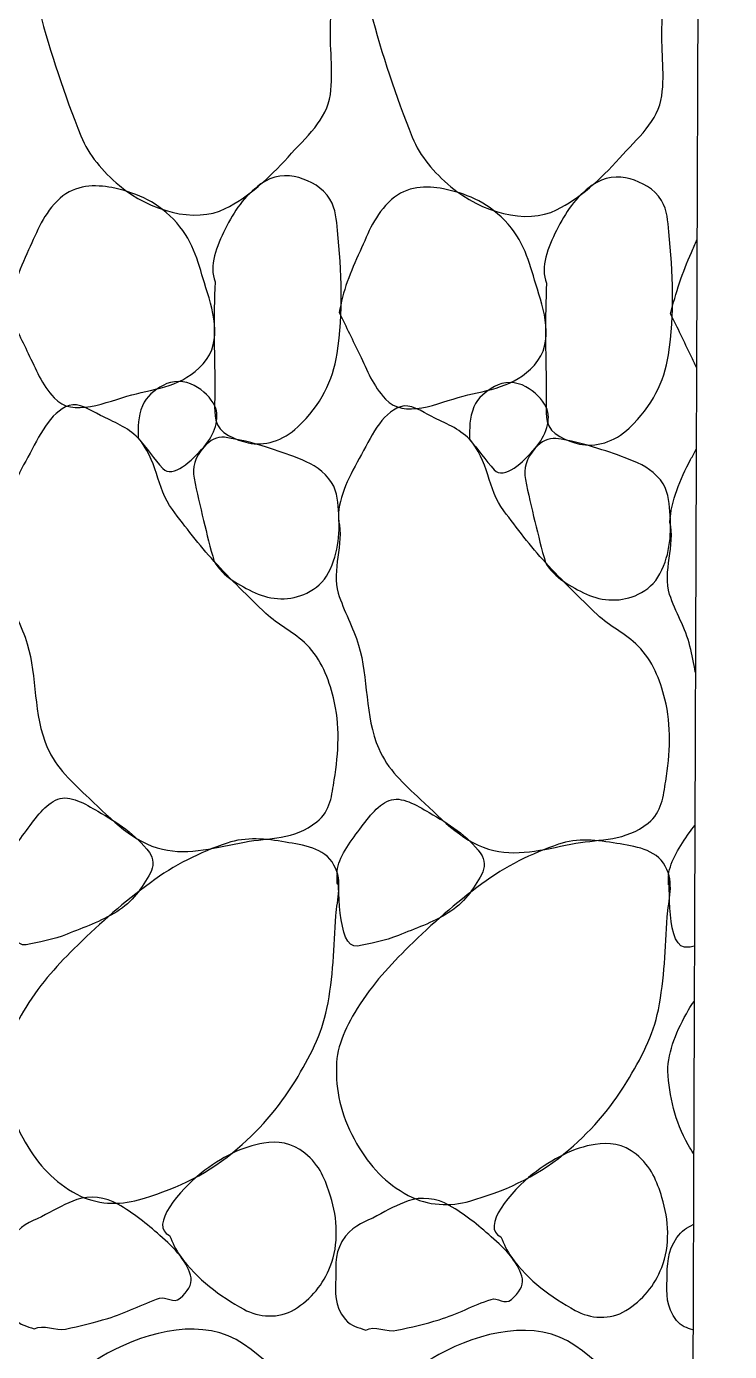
# Model space of a CAD drawing. Header units: feet. Extents: x -406 to 2003, y 7035 to 10885.
# Drawn here: x 651.08 to 658.46, y 8324.6 to 8338.53 of the extents above; entities that cross this region are included whole.
import ezdxf

# ---------------------------------------------------------------- set-up
doc = ezdxf.new("R2010")
doc.units = ezdxf.units.FT
doc.header["$LTSCALE"] = 40
doc.header["$MEASUREMENT"] = 0
doc.layers.add('1', color=7, linetype='Continuous')

msp = doc.modelspace()

# ---------------------------------------------------------------- linework, layer by layer
at = {"layer": '1', "color": 4, "linetype": 'Continuous'}
msp.add_line((658.464, 8427.1, -4.663), (657.949, 8290.076, -4.663), dxfattribs=at)
for points, knots in [([(650.915, 8340.771, -4.663), (650.812, 8340.976, -4.663), (650.993, 8341.268, -4.663), (651.167, 8341.484, -4.663), (651.415, 8341.792, -4.663), (651.678, 8341.996, -4.663), (651.997, 8342.173, -4.663), (652.421, 8342.408, -4.663), (653.015, 8342.555, -4.663), (653.426, 8342.269, -4.663), (653.849, 8341.977, -4.663), (654.165, 8341.563, -4.663), (654.284, 8341.076, -4.663), (654.363, 8340.75, -4.663), (654.398, 8340.426, -4.663), (654.382, 8340.1, -4.663), (654.357, 8339.59, -4.663), (654.302, 8339.08, -4.663), (654.274, 8338.569, -4.663), (654.26, 8338.317, -4.663), (654.306, 8338.062, -4.663), (654.271, 8337.81, -4.663), (654.235, 8337.546, -4.663), (654.016, 8337.364, -4.663), (653.827, 8337.154, -4.663), (653.623, 8336.927, -4.663), (653.408, 8336.732, -4.663), (653.167, 8336.612, -4.663), (652.845, 8336.452, -4.663), (652.37, 8336.589, -4.663), (652.056, 8336.854, -4.663), (651.874, 8337.008, -4.663), (651.734, 8337.169, -4.663), (651.65, 8337.377, -4.663), (651.475, 8337.813, -4.663), (651.333, 8338.244, -4.663), (651.213, 8338.694, -4.663), (651.087, 8339.166, -4.663), (650.924, 8339.629, -4.663), (650.901, 8340.113, -4.663), (650.89, 8340.332, -4.663), (650.904, 8340.552, -4.663), (650.915, 8340.771, -4.663)], [0, 0, 0, 0, 0.050597, 0.050597, 0.050597, 0.122728, 0.122728, 0.122728, 0.218507, 0.218507, 0.218507, 0.316787, 0.316787, 0.316787, 0.38235, 0.38235, 0.38235, 0.484937, 0.484937, 0.484937, 0.535738, 0.535738, 0.535738, 0.588733, 0.588733, 0.588733, 0.645816, 0.645816, 0.645816, 0.721809, 0.721809, 0.721809, 0.766098, 0.766098, 0.766098, 0.85889, 0.85889, 0.85889, 0.956017, 0.956017, 0.956017, 1, 1, 1, 1]), ([(654.396, 8340.758, -4.663), (654.293, 8340.963, -4.663), (654.474, 8341.255, -4.663), (654.648, 8341.471, -4.663), (654.896, 8341.779, -4.663), (655.159, 8341.983, -4.663), (655.478, 8342.16, -4.663), (655.902, 8342.395, -4.663), (656.496, 8342.542, -4.663), (656.908, 8342.256, -4.663), (657.33, 8341.964, -4.663), (657.647, 8341.55, -4.663), (657.765, 8341.062, -4.663), (657.844, 8340.737, -4.663), (657.88, 8340.413, -4.663), (657.863, 8340.087, -4.663), (657.838, 8339.577, -4.663), (657.784, 8339.067, -4.663), (657.756, 8338.556, -4.663), (657.742, 8338.304, -4.663), (657.787, 8338.049, -4.663), (657.753, 8337.797, -4.663), (657.717, 8337.533, -4.663), (657.497, 8337.351, -4.663), (657.308, 8337.141, -4.663), (657.104, 8336.914, -4.663), (656.89, 8336.719, -4.663), (656.648, 8336.599, -4.663), (656.327, 8336.438, -4.663), (655.851, 8336.576, -4.663), (655.538, 8336.841, -4.663), (655.355, 8336.995, -4.663), (655.215, 8337.156, -4.663), (655.132, 8337.364, -4.663), (654.956, 8337.8, -4.663), (654.814, 8338.231, -4.663), (654.694, 8338.681, -4.663), (654.569, 8339.152, -4.663), (654.406, 8339.616, -4.663), (654.382, 8340.1, -4.663), (654.371, 8340.319, -4.663), (654.386, 8340.539, -4.663), (654.396, 8340.758, -4.663)], [0, 0, 0, 0, 0.050597, 0.050597, 0.050597, 0.122728, 0.122728, 0.122728, 0.218507, 0.218507, 0.218507, 0.316787, 0.316787, 0.316787, 0.38235, 0.38235, 0.38235, 0.484937, 0.484937, 0.484937, 0.535738, 0.535738, 0.535738, 0.588733, 0.588733, 0.588733, 0.645816, 0.645816, 0.645816, 0.721809, 0.721809, 0.721809, 0.766098, 0.766098, 0.766098, 0.85889, 0.85889, 0.85889, 0.956017, 0.956017, 0.956017, 1, 1, 1, 1]), ([(650.883, 8335.532, -4.663), (650.915, 8335.749, -4.663), (651.004, 8335.963, -4.663), (651.101, 8336.177, -4.663), (651.192, 8336.377, -4.663), (651.254, 8336.557, -4.663), (651.432, 8336.72, -4.663), (651.588, 8336.863, -4.663), (651.804, 8336.867, -4.663), (651.977, 8336.832, -4.663), (652.203, 8336.786, -4.663), (652.425, 8336.704, -4.663), (652.622, 8336.5, -4.663), (652.825, 8336.292, -4.663), (652.877, 8336.064, -4.663), (652.948, 8335.83, -4.663), (653.03, 8335.563, -4.663), (653.155, 8335.225, -4.663), (652.934, 8334.98, -4.663), (652.722, 8334.744, -4.663), (652.449, 8334.723, -4.663), (652.184, 8334.654, -4.663), (651.92, 8334.584, -4.663), (651.564, 8334.409, -4.663), (651.368, 8334.623, -4.663), (651.238, 8334.763, -4.663), (651.176, 8334.927, -4.663), (651.097, 8335.089, -4.663), (651.025, 8335.236, -4.663), (650.957, 8335.385, -4.663), (650.883, 8335.532, -4.663)], [0, 0, 0, 0, 0.099321, 0.099321, 0.099321, 0.192025, 0.192025, 0.192025, 0.273076, 0.273076, 0.273076, 0.378794, 0.378794, 0.378794, 0.48747, 0.48747, 0.48747, 0.61146, 0.61146, 0.61146, 0.73063, 0.73063, 0.73063, 0.849753, 0.849753, 0.849753, 0.928287, 0.928287, 0.928287, 1, 1, 1, 1]), ([(653.062, 8335.841, -4.663), (652.99, 8336.009, -4.663), (653.077, 8336.218, -4.663), (653.166, 8336.396, -4.663), (653.261, 8336.588, -4.663), (653.363, 8336.739, -4.663), (653.542, 8336.871, -4.663), (653.661, 8336.959, -4.663), (653.815, 8336.975, -4.663), (653.939, 8336.938, -4.663), (654.062, 8336.9, -4.663), (654.19, 8336.837, -4.663), (654.267, 8336.71, -4.663), (654.333, 8336.601, -4.663), (654.334, 8336.493, -4.663), (654.345, 8336.381, -4.663), (654.389, 8335.952, -4.663), (654.408, 8335.516, -4.663), (654.341, 8335.088, -4.663), (654.295, 8334.799, -4.663), (654.176, 8334.555, -4.663), (653.929, 8334.318, -4.663), (653.774, 8334.169, -4.663), (653.572, 8334.113, -4.663), (653.407, 8334.15, -4.663), (653.283, 8334.178, -4.663), (653.093, 8334.251, -4.663), (653.068, 8334.389, -4.663), (653.046, 8334.511, -4.663), (653.059, 8334.631, -4.663), (653.058, 8334.752, -4.663), (653.053, 8335.115, -4.663), (653.041, 8335.478, -4.663), (653.062, 8335.841, -4.663)], [0, 0, 0, 0, 0.081972, 0.081972, 0.081972, 0.169857, 0.169857, 0.169857, 0.228285, 0.228285, 0.228285, 0.286248, 0.286248, 0.286248, 0.335334, 0.335334, 0.335334, 0.522907, 0.522907, 0.522907, 0.649504, 0.649504, 0.649504, 0.729114, 0.729114, 0.729114, 0.789367, 0.789367, 0.789367, 0.842044, 0.842044, 0.842044, 1, 1, 1, 1]), ([(654.365, 8335.519, -4.663), (654.397, 8335.736, -4.663), (654.485, 8335.95, -4.663), (654.583, 8336.164, -4.663), (654.673, 8336.364, -4.663), (654.735, 8336.544, -4.663), (654.914, 8336.707, -4.663), (655.07, 8336.85, -4.663), (655.285, 8336.854, -4.663), (655.458, 8336.819, -4.663), (655.684, 8336.773, -4.663), (655.906, 8336.691, -4.663), (656.104, 8336.487, -4.663), (656.306, 8336.278, -4.663), (656.359, 8336.051, -4.663), (656.43, 8335.817, -4.663), (656.511, 8335.55, -4.663), (656.636, 8335.212, -4.663), (656.415, 8334.967, -4.663), (656.203, 8334.731, -4.663), (655.93, 8334.71, -4.663), (655.666, 8334.641, -4.663), (655.401, 8334.571, -4.663), (655.046, 8334.396, -4.663), (654.849, 8334.61, -4.663), (654.719, 8334.75, -4.663), (654.657, 8334.914, -4.663), (654.579, 8335.076, -4.663), (654.507, 8335.223, -4.663), (654.438, 8335.372, -4.663), (654.365, 8335.519, -4.663)], [0, 0, 0, 0, 0.099321, 0.099321, 0.099321, 0.192025, 0.192025, 0.192025, 0.273076, 0.273076, 0.273076, 0.378794, 0.378794, 0.378794, 0.48747, 0.48747, 0.48747, 0.61146, 0.61146, 0.61146, 0.73063, 0.73063, 0.73063, 0.849753, 0.849753, 0.849753, 0.928287, 0.928287, 0.928287, 1, 1, 1, 1]), ([(656.543, 8335.828, -4.663), (656.472, 8335.996, -4.663), (656.559, 8336.205, -4.663), (656.647, 8336.383, -4.663), (656.742, 8336.575, -4.663), (656.844, 8336.726, -4.663), (657.023, 8336.858, -4.663), (657.143, 8336.946, -4.663), (657.297, 8336.962, -4.663), (657.421, 8336.925, -4.663), (657.543, 8336.887, -4.663), (657.672, 8336.824, -4.663), (657.749, 8336.697, -4.663), (657.814, 8336.588, -4.663), (657.815, 8336.48, -4.663), (657.827, 8336.367, -4.663), (657.87, 8335.939, -4.663), (657.889, 8335.503, -4.663), (657.822, 8335.075, -4.663), (657.776, 8334.786, -4.663), (657.657, 8334.542, -4.663), (657.411, 8334.305, -4.663), (657.256, 8334.156, -4.663), (657.053, 8334.1, -4.663), (656.888, 8334.137, -4.663), (656.764, 8334.165, -4.663), (656.574, 8334.238, -4.663), (656.549, 8334.376, -4.663), (656.528, 8334.497, -4.663), (656.541, 8334.618, -4.663), (656.539, 8334.739, -4.663), (656.534, 8335.102, -4.663), (656.523, 8335.465, -4.663), (656.543, 8335.828, -4.663)], [0, 0, 0, 0, 0.081972, 0.081972, 0.081972, 0.169857, 0.169857, 0.169857, 0.228285, 0.228285, 0.228285, 0.286248, 0.286248, 0.286248, 0.335334, 0.335334, 0.335334, 0.522907, 0.522907, 0.522907, 0.649504, 0.649504, 0.649504, 0.729114, 0.729114, 0.729114, 0.789367, 0.789367, 0.789367, 0.842044, 0.842044, 0.842044, 1, 1, 1, 1]), ([(657.846, 8335.506, -4.663), (657.898, 8335.722, -4.663), (657.972, 8335.943, -4.663), (658.064, 8336.151, -4.663), (658.084, 8336.195, -4.663), (658.103, 8336.239, -4.663), (658.123, 8336.283, -4.663)], [0, 0, 0, 0, 0.825088, 0.825088, 0.825088, 1, 1, 1, 1]), ([(658.117, 8334.941, -4.663), (658.098, 8334.981, -4.663), (658.079, 8335.022, -4.663), (658.06, 8335.062, -4.663), (657.99, 8335.211, -4.663), (657.918, 8335.358, -4.663), (657.846, 8335.506, -4.663)], [0, 0, 0, 0, 0.214949, 0.214949, 0.214949, 1, 1, 1, 1]), ([(652.251, 8334.2, -4.663), (652.252, 8334.313, -4.663), (652.25, 8334.427, -4.663), (652.297, 8334.54, -4.663), (652.339, 8334.64, -4.663), (652.422, 8334.704, -4.663), (652.514, 8334.754, -4.663), (652.613, 8334.809, -4.663), (652.74, 8334.81, -4.663), (652.842, 8334.753, -4.663), (652.937, 8334.7, -4.663), (653.017, 8334.624, -4.663), (653.057, 8334.537, -4.663), (653.116, 8334.409, -4.663), (653.055, 8334.237, -4.663), (652.942, 8334.106, -4.663), (652.819, 8333.964, -4.663), (652.615, 8333.769, -4.663), (652.51, 8333.881, -4.663), (652.422, 8333.976, -4.663), (652.34, 8334.098, -4.663), (652.251, 8334.2, -4.663)], [0, 0, 0, 0, 0.13075, 0.13075, 0.13075, 0.246831, 0.246831, 0.246831, 0.372114, 0.372114, 0.372114, 0.488195, 0.488195, 0.488195, 0.657947, 0.657947, 0.657947, 0.84346, 0.84346, 0.84346, 1, 1, 1, 1]), ([(655.732, 8334.187, -4.663), (655.733, 8334.3, -4.663), (655.731, 8334.414, -4.663), (655.779, 8334.527, -4.663), (655.821, 8334.627, -4.663), (655.903, 8334.69, -4.663), (655.995, 8334.741, -4.663), (656.094, 8334.796, -4.663), (656.222, 8334.797, -4.663), (656.324, 8334.74, -4.663), (656.418, 8334.687, -4.663), (656.498, 8334.611, -4.663), (656.538, 8334.524, -4.663), (656.598, 8334.396, -4.663), (656.536, 8334.224, -4.663), (656.423, 8334.093, -4.663), (656.3, 8333.951, -4.663), (656.097, 8333.756, -4.663), (655.992, 8333.868, -4.663), (655.903, 8333.963, -4.663), (655.821, 8334.085, -4.663), (655.732, 8334.187, -4.663)], [0, 0, 0, 0, 0.13075, 0.13075, 0.13075, 0.246831, 0.246831, 0.246831, 0.372114, 0.372114, 0.372114, 0.488195, 0.488195, 0.488195, 0.657947, 0.657947, 0.657947, 0.84346, 0.84346, 0.84346, 1, 1, 1, 1]), ([(650.875, 8333.343, -4.663), (650.862, 8333.56, -4.663), (650.973, 8333.782, -4.663), (651.093, 8334, -4.663), (651.214, 8334.219, -4.663), (651.323, 8334.47, -4.663), (651.526, 8334.543, -4.663), (651.627, 8334.579, -4.663), (651.75, 8334.492, -4.663), (651.855, 8334.439, -4.663), (651.995, 8334.368, -4.663), (652.14, 8334.318, -4.663), (652.251, 8334.2, -4.663), (652.449, 8333.988, -4.663), (652.445, 8333.671, -4.663), (652.611, 8333.45, -4.663), (652.75, 8333.264, -4.663), (652.892, 8333.077, -4.663), (653.051, 8332.904, -4.663), (653.225, 8332.714, -4.663), (653.408, 8332.535, -4.663), (653.593, 8332.358, -4.663), (653.723, 8332.233, -4.663), (653.89, 8332.162, -4.663), (654.023, 8332.027, -4.663), (654.176, 8331.872, -4.663), (654.253, 8331.674, -4.663), (654.304, 8331.47, -4.663), (654.375, 8331.189, -4.663), (654.358, 8330.893, -4.663), (654.312, 8330.609, -4.663), (654.287, 8330.451, -4.663), (654.276, 8330.283, -4.663), (654.129, 8330.167, -4.663), (653.887, 8329.975, -4.663), (653.629, 8330.002, -4.663), (653.369, 8329.954, -4.663), (653.083, 8329.903, -4.663), (652.786, 8329.813, -4.663), (652.507, 8329.878, -4.663), (652.204, 8329.949, -4.663), (651.977, 8330.188, -4.663), (651.737, 8330.414, -4.663), (651.56, 8330.581, -4.663), (651.391, 8330.732, -4.663), (651.297, 8330.949, -4.663), (651.147, 8331.296, -4.663), (651.191, 8331.689, -4.663), (651.086, 8332.038, -4.663), (651.03, 8332.222, -4.663), (650.929, 8332.4, -4.663), (650.872, 8332.583, -4.663), (650.798, 8332.822, -4.663), (650.936, 8333.104, -4.663), (650.875, 8333.343, -4.663)], [0, 0, 0, 0, 0.054316, 0.054316, 0.054316, 0.108799, 0.108799, 0.108799, 0.135821, 0.135821, 0.135821, 0.172146, 0.172146, 0.172146, 0.237422, 0.237422, 0.237422, 0.292461, 0.292461, 0.292461, 0.352873, 0.352873, 0.352873, 0.395413, 0.395413, 0.395413, 0.444368, 0.444368, 0.444368, 0.51201, 0.51201, 0.51201, 0.549525, 0.549525, 0.549525, 0.611502, 0.611502, 0.611502, 0.679424, 0.679424, 0.679424, 0.752988, 0.752988, 0.752988, 0.80734, 0.80734, 0.80734, 0.894432, 0.894432, 0.894432, 0.940374, 0.940374, 0.940374, 1, 1, 1, 1]), ([(654.357, 8333.33, -4.663), (654.343, 8333.547, -4.663), (654.454, 8333.769, -4.663), (654.575, 8333.987, -4.663), (654.695, 8334.206, -4.663), (654.805, 8334.457, -4.663), (655.007, 8334.53, -4.663), (655.108, 8334.566, -4.663), (655.232, 8334.479, -4.663), (655.336, 8334.426, -4.663), (655.476, 8334.355, -4.663), (655.622, 8334.304, -4.663), (655.732, 8334.187, -4.663), (655.93, 8333.975, -4.663), (655.926, 8333.658, -4.663), (656.092, 8333.437, -4.663), (656.232, 8333.251, -4.663), (656.373, 8333.064, -4.663), (656.532, 8332.891, -4.663), (656.707, 8332.701, -4.663), (656.89, 8332.522, -4.663), (657.075, 8332.345, -4.663), (657.205, 8332.22, -4.663), (657.371, 8332.149, -4.663), (657.504, 8332.014, -4.663), (657.657, 8331.859, -4.663), (657.734, 8331.661, -4.663), (657.786, 8331.457, -4.663), (657.856, 8331.176, -4.663), (657.84, 8330.879, -4.663), (657.794, 8330.595, -4.663), (657.768, 8330.438, -4.663), (657.757, 8330.27, -4.663), (657.611, 8330.154, -4.663), (657.369, 8329.961, -4.663), (657.11, 8329.988, -4.663), (656.85, 8329.941, -4.663), (656.565, 8329.89, -4.663), (656.267, 8329.8, -4.663), (655.988, 8329.865, -4.663), (655.685, 8329.935, -4.663), (655.459, 8330.175, -4.663), (655.219, 8330.401, -4.663), (655.041, 8330.568, -4.663), (654.872, 8330.719, -4.663), (654.779, 8330.936, -4.663), (654.628, 8331.283, -4.663), (654.673, 8331.676, -4.663), (654.567, 8332.025, -4.663), (654.511, 8332.209, -4.663), (654.411, 8332.387, -4.663), (654.354, 8332.57, -4.663), (654.28, 8332.809, -4.663), (654.417, 8333.091, -4.663), (654.357, 8333.33, -4.663)], [0, 0, 0, 0, 0.054316, 0.054316, 0.054316, 0.108799, 0.108799, 0.108799, 0.135821, 0.135821, 0.135821, 0.172146, 0.172146, 0.172146, 0.237422, 0.237422, 0.237422, 0.292461, 0.292461, 0.292461, 0.352873, 0.352873, 0.352873, 0.395413, 0.395413, 0.395413, 0.444368, 0.444368, 0.444368, 0.51201, 0.51201, 0.51201, 0.549525, 0.549525, 0.549525, 0.611502, 0.611502, 0.611502, 0.679424, 0.679424, 0.679424, 0.752988, 0.752988, 0.752988, 0.80734, 0.80734, 0.80734, 0.894432, 0.894432, 0.894432, 0.940374, 0.940374, 0.940374, 1, 1, 1, 1]), ([(653.051, 8332.904, -4.663), (653.006, 8333.047, -4.663), (652.975, 8333.191, -4.663), (652.939, 8333.335, -4.663), (652.903, 8333.483, -4.663), (652.869, 8333.63, -4.663), (652.839, 8333.778, -4.663), (652.816, 8333.89, -4.663), (652.846, 8333.999, -4.663), (652.942, 8334.106, -4.663), (653.008, 8334.181, -4.663), (653.081, 8334.218, -4.663), (653.158, 8334.208, -4.663), (653.305, 8334.189, -4.663), (653.454, 8334.15, -4.663), (653.6, 8334.104, -4.663), (653.711, 8334.069, -4.663), (653.819, 8334.033, -4.663), (653.928, 8333.989, -4.663), (654.051, 8333.94, -4.663), (654.161, 8333.891, -4.663), (654.256, 8333.773, -4.663), (654.34, 8333.669, -4.663), (654.349, 8333.555, -4.663), (654.357, 8333.443, -4.663), (654.373, 8333.227, -4.663), (654.366, 8333.002, -4.663), (654.252, 8332.786, -4.663), (654.199, 8332.685, -4.663), (654.122, 8332.619, -4.663), (654.025, 8332.571, -4.663), (653.856, 8332.488, -4.663), (653.645, 8332.495, -4.663), (653.481, 8332.574, -4.663), (653.317, 8332.651, -4.663), (653.14, 8332.744, -4.663), (653.051, 8332.904, -4.663)], [0, 0, 0, 0, 0.087607, 0.087607, 0.087607, 0.176844, 0.176844, 0.176844, 0.244543, 0.244543, 0.244543, 0.291416, 0.291416, 0.291416, 0.380653, 0.380653, 0.380653, 0.449046, 0.449046, 0.449046, 0.526343, 0.526343, 0.526343, 0.594042, 0.594042, 0.594042, 0.724902, 0.724902, 0.724902, 0.786407, 0.786407, 0.786407, 0.893425, 0.893425, 0.893425, 1, 1, 1, 1]), ([(656.532, 8332.891, -4.663), (656.488, 8333.034, -4.663), (656.456, 8333.177, -4.663), (656.42, 8333.322, -4.663), (656.384, 8333.47, -4.663), (656.35, 8333.617, -4.663), (656.32, 8333.765, -4.663), (656.297, 8333.877, -4.663), (656.328, 8333.986, -4.663), (656.423, 8334.093, -4.663), (656.49, 8334.168, -4.663), (656.562, 8334.204, -4.663), (656.639, 8334.195, -4.663), (656.786, 8334.176, -4.663), (656.936, 8334.137, -4.663), (657.081, 8334.091, -4.663), (657.193, 8334.056, -4.663), (657.301, 8334.02, -4.663), (657.41, 8333.976, -4.663), (657.532, 8333.927, -4.663), (657.642, 8333.878, -4.663), (657.738, 8333.76, -4.663), (657.821, 8333.656, -4.663), (657.83, 8333.542, -4.663), (657.838, 8333.43, -4.663), (657.855, 8333.214, -4.663), (657.847, 8332.989, -4.663), (657.734, 8332.773, -4.663), (657.68, 8332.672, -4.663), (657.603, 8332.606, -4.663), (657.506, 8332.558, -4.663), (657.338, 8332.475, -4.663), (657.127, 8332.482, -4.663), (656.962, 8332.56, -4.663), (656.798, 8332.638, -4.663), (656.622, 8332.731, -4.663), (656.532, 8332.891, -4.663)], [0, 0, 0, 0, 0.087607, 0.087607, 0.087607, 0.176844, 0.176844, 0.176844, 0.244543, 0.244543, 0.244543, 0.291416, 0.291416, 0.291416, 0.380653, 0.380653, 0.380653, 0.449046, 0.449046, 0.449046, 0.526343, 0.526343, 0.526343, 0.594042, 0.594042, 0.594042, 0.724902, 0.724902, 0.724902, 0.786407, 0.786407, 0.786407, 0.893425, 0.893425, 0.893425, 1, 1, 1, 1]), ([(657.838, 8333.317, -4.663), (657.85, 8333.535, -4.663), (657.946, 8333.77, -4.663), (658.056, 8333.974, -4.663), (658.075, 8334.01, -4.663), (658.095, 8334.046, -4.663), (658.114, 8334.082, -4.663)], [0, 0, 0, 0, 0.849218, 0.849218, 0.849218, 1, 1, 1, 1]), ([(658.105, 8331.74, -4.663), (658.092, 8331.832, -4.663), (658.07, 8331.922, -4.663), (658.049, 8332.012, -4.663), (658.004, 8332.202, -4.663), (657.893, 8332.374, -4.663), (657.835, 8332.557, -4.663), (657.76, 8332.795, -4.663), (657.898, 8333.078, -4.663), (657.838, 8333.317, -4.663)], [0, 0, 0, 0, 0.171087, 0.171087, 0.171087, 0.531821, 0.531821, 0.531821, 1, 1, 1, 1]), ([(650.861, 8329.635, -4.663), (650.859, 8329.778, -4.663), (650.971, 8329.932, -4.663), (651.078, 8330.076, -4.663), (651.18, 8330.213, -4.663), (651.275, 8330.351, -4.663), (651.409, 8330.404, -4.663), (651.534, 8330.454, -4.663), (651.695, 8330.355, -4.663), (651.828, 8330.278, -4.663), (652.039, 8330.155, -4.663), (652.223, 8330.04, -4.663), (652.37, 8329.845, -4.663), (652.416, 8329.784, -4.663), (652.415, 8329.692, -4.663), (652.381, 8329.629, -4.663), (652.296, 8329.473, -4.663), (652.188, 8329.321, -4.663), (652.028, 8329.222, -4.663), (651.857, 8329.117, -4.663), (651.682, 8329.058, -4.663), (651.505, 8328.986, -4.663), (651.368, 8328.93, -4.663), (651.2, 8328.898, -4.663), (651.074, 8328.874, -4.663), (650.851, 8328.832, -4.663), (650.888, 8329.583, -4.663), (650.861, 8329.635, -4.663), (650.858, 8329.642, -4.663), (650.854, 8329.508, -4.663), (650.861, 8329.533, -4.663)], [0, 0, 0, 0, 0.103475, 0.103475, 0.103475, 0.201297, 0.201297, 0.201297, 0.293367, 0.293367, 0.293367, 0.439391, 0.439391, 0.439391, 0.484772, 0.484772, 0.484772, 0.598088, 0.598088, 0.598088, 0.7187, 0.7187, 0.7187, 0.812423, 0.812423, 0.812423, 0.978533, 0.978533, 0.978533, 1, 1, 1, 1]), ([(654.343, 8329.622, -4.663), (654.341, 8329.765, -4.663), (654.452, 8329.918, -4.663), (654.56, 8330.063, -4.663), (654.662, 8330.2, -4.663), (654.756, 8330.338, -4.663), (654.89, 8330.391, -4.663), (655.015, 8330.441, -4.663), (655.176, 8330.342, -4.663), (655.309, 8330.265, -4.663), (655.52, 8330.142, -4.663), (655.705, 8330.027, -4.663), (655.852, 8329.832, -4.663), (655.897, 8329.771, -4.663), (655.896, 8329.679, -4.663), (655.862, 8329.616, -4.663), (655.777, 8329.46, -4.663), (655.669, 8329.308, -4.663), (655.509, 8329.209, -4.663), (655.339, 8329.104, -4.663), (655.164, 8329.045, -4.663), (654.987, 8328.973, -4.663), (654.849, 8328.917, -4.663), (654.681, 8328.885, -4.663), (654.555, 8328.861, -4.663), (654.332, 8328.819, -4.663), (654.37, 8329.57, -4.663), (654.343, 8329.622, -4.663), (654.339, 8329.629, -4.663), (654.335, 8329.495, -4.663), (654.342, 8329.52, -4.663)], [0, 0, 0, 0, 0.103475, 0.103475, 0.103475, 0.201297, 0.201297, 0.201297, 0.293367, 0.293367, 0.293367, 0.439391, 0.439391, 0.439391, 0.484772, 0.484772, 0.484772, 0.598088, 0.598088, 0.598088, 0.7187, 0.7187, 0.7187, 0.812423, 0.812423, 0.812423, 0.978533, 0.978533, 0.978533, 1, 1, 1, 1]), ([(657.824, 8329.609, -4.663), (657.843, 8329.754, -4.663), (657.944, 8329.918, -4.663), (658.041, 8330.05, -4.663), (658.061, 8330.077, -4.663), (658.08, 8330.103, -4.663), (658.099, 8330.129, -4.663)], [0, 0, 0, 0, 0.834196, 0.834196, 0.834196, 1, 1, 1, 1]), ([(650.854, 8327.571, -4.663), (650.844, 8327.787, -4.663), (650.937, 8328.002, -4.663), (651.071, 8328.217, -4.663), (651.239, 8328.485, -4.663), (651.412, 8328.67, -4.663), (651.618, 8328.872, -4.663), (651.861, 8329.111, -4.663), (652.104, 8329.322, -4.663), (652.38, 8329.527, -4.663), (652.63, 8329.712, -4.663), (652.898, 8329.846, -4.663), (653.187, 8329.944, -4.663), (653.382, 8330.01, -4.663), (653.598, 8329.989, -4.663), (653.8, 8329.953, -4.663), (653.985, 8329.92, -4.663), (654.206, 8329.9, -4.663), (654.309, 8329.713, -4.663), (654.407, 8329.535, -4.663), (654.341, 8329.357, -4.663), (654.33, 8329.18, -4.663), (654.31, 8328.855, -4.663), (654.301, 8328.529, -4.663), (654.235, 8328.205, -4.663), (654.18, 8327.931, -4.663), (654.054, 8327.69, -4.663), (653.904, 8327.446, -4.663), (653.721, 8327.151, -4.663), (653.52, 8326.918, -4.663), (653.243, 8326.689, -4.663), (652.938, 8326.437, -4.663), (652.601, 8326.293, -4.663), (652.255, 8326.194, -4.663), (652.051, 8326.135, -4.663), (651.811, 8326.142, -4.663), (651.608, 8326.253, -4.663), (651.367, 8326.384, -4.663), (651.209, 8326.553, -4.663), (651.066, 8326.799, -4.663), (650.917, 8327.056, -4.663), (650.85, 8327.315, -4.663), (650.854, 8327.571, -4.663)], [0, 0, 0, 0, 0.060327, 0.060327, 0.060327, 0.135919, 0.135919, 0.135919, 0.224896, 0.224896, 0.224896, 0.305284, 0.305284, 0.305284, 0.359513, 0.359513, 0.359513, 0.409373, 0.409373, 0.409373, 0.456607, 0.456607, 0.456607, 0.543329, 0.543329, 0.543329, 0.616633, 0.616633, 0.616633, 0.70561, 0.70561, 0.70561, 0.803499, 0.803499, 0.803499, 0.860951, 0.860951, 0.860951, 0.929109, 0.929109, 0.929109, 1, 1, 1, 1]), ([(654.335, 8327.558, -4.663), (654.325, 8327.774, -4.663), (654.419, 8327.989, -4.663), (654.553, 8328.204, -4.663), (654.721, 8328.472, -4.663), (654.893, 8328.657, -4.663), (655.1, 8328.859, -4.663), (655.342, 8329.098, -4.663), (655.585, 8329.309, -4.663), (655.862, 8329.514, -4.663), (656.112, 8329.699, -4.663), (656.38, 8329.833, -4.663), (656.669, 8329.931, -4.663), (656.863, 8329.997, -4.663), (657.079, 8329.976, -4.663), (657.281, 8329.94, -4.663), (657.466, 8329.906, -4.663), (657.687, 8329.887, -4.663), (657.79, 8329.7, -4.663), (657.888, 8329.522, -4.663), (657.822, 8329.344, -4.663), (657.811, 8329.167, -4.663), (657.791, 8328.841, -4.663), (657.782, 8328.516, -4.663), (657.717, 8328.192, -4.663), (657.661, 8327.918, -4.663), (657.535, 8327.677, -4.663), (657.385, 8327.433, -4.663), (657.202, 8327.137, -4.663), (657.001, 8326.904, -4.663), (656.724, 8326.676, -4.663), (656.42, 8326.424, -4.663), (656.082, 8326.28, -4.663), (655.736, 8326.181, -4.663), (655.533, 8326.122, -4.663), (655.293, 8326.129, -4.663), (655.09, 8326.24, -4.663), (654.849, 8326.371, -4.663), (654.69, 8326.54, -4.663), (654.547, 8326.786, -4.663), (654.399, 8327.042, -4.663), (654.332, 8327.302, -4.663), (654.335, 8327.558, -4.663)], [0, 0, 0, 0, 0.060327, 0.060327, 0.060327, 0.135919, 0.135919, 0.135919, 0.224896, 0.224896, 0.224896, 0.305284, 0.305284, 0.305284, 0.359513, 0.359513, 0.359513, 0.409373, 0.409373, 0.409373, 0.456607, 0.456607, 0.456607, 0.543329, 0.543329, 0.543329, 0.616633, 0.616633, 0.616633, 0.70561, 0.70561, 0.70561, 0.803499, 0.803499, 0.803499, 0.860951, 0.860951, 0.860951, 0.929109, 0.929109, 0.929109, 1, 1, 1, 1]), ([(658.095, 8328.859, -4.663), (658.075, 8328.856, -4.663), (658.056, 8328.852, -4.663), (658.037, 8328.848, -4.663), (657.778, 8328.799, -4.663), (657.851, 8329.55, -4.663), (657.824, 8329.609, -4.663), (657.821, 8329.616, -4.663), (657.816, 8329.482, -4.663), (657.824, 8329.507, -4.663)], [0, 0, 0, 0, 0.062111, 0.062111, 0.062111, 0.892665, 0.892665, 0.892665, 1, 1, 1, 1]), ([(657.816, 8327.545, -4.663), (657.819, 8327.761, -4.663), (657.912, 8327.979, -4.663), (658.034, 8328.19, -4.663), (658.053, 8328.224, -4.663), (658.072, 8328.251, -4.663), (658.092, 8328.28, -4.663)], [0, 0, 0, 0, 0.864136, 0.864136, 0.864136, 1, 1, 1, 1]), ([(658.086, 8326.68, -4.663), (658.066, 8326.71, -4.663), (658.048, 8326.739, -4.663), (658.029, 8326.773, -4.663), (657.891, 8327.017, -4.663), (657.833, 8327.289, -4.663), (657.816, 8327.545, -4.663)], [0, 0, 0, 0, 0.120586, 0.120586, 0.120586, 1, 1, 1, 1]), ([(652.582, 8325.818, -4.663), (652.359, 8325.914, -4.663), (652.697, 8326.306, -4.663), (652.913, 8326.475, -4.663), (653.128, 8326.642, -4.663), (653.344, 8326.753, -4.663), (653.572, 8326.79, -4.663), (653.711, 8326.812, -4.663), (653.868, 8326.797, -4.663), (654.003, 8326.686, -4.663), (654.164, 8326.554, -4.663), (654.221, 8326.401, -4.663), (654.273, 8326.231, -4.663), (654.346, 8325.995, -4.663), (654.363, 8325.731, -4.663), (654.27, 8325.494, -4.663), (654.197, 8325.306, -4.663), (654.072, 8325.153, -4.663), (653.894, 8325.042, -4.663), (653.734, 8324.942, -4.663), (653.517, 8324.958, -4.663), (653.362, 8325.044, -4.663), (653.109, 8325.186, -4.663), (652.873, 8325.354, -4.663), (652.695, 8325.602, -4.663), (652.645, 8325.672, -4.663), (652.614, 8325.741, -4.663), (652.582, 8325.818, -4.663)], [0, 0, 0, 0, 0.135954, 0.135954, 0.135954, 0.270983, 0.270983, 0.270983, 0.352857, 0.352857, 0.352857, 0.450656, 0.450656, 0.450656, 0.586933, 0.586933, 0.586933, 0.695652, 0.695652, 0.695652, 0.79419, 0.79419, 0.79419, 0.954985, 0.954985, 0.954985, 1, 1, 1, 1]), ([(656.063, 8325.805, -4.663), (655.84, 8325.9, -4.663), (656.179, 8326.293, -4.663), (656.395, 8326.462, -4.663), (656.609, 8326.629, -4.663), (656.825, 8326.74, -4.663), (657.054, 8326.777, -4.663), (657.192, 8326.799, -4.663), (657.349, 8326.784, -4.663), (657.484, 8326.673, -4.663), (657.645, 8326.541, -4.663), (657.702, 8326.388, -4.663), (657.755, 8326.218, -4.663), (657.827, 8325.982, -4.663), (657.844, 8325.718, -4.663), (657.752, 8325.481, -4.663), (657.678, 8325.292, -4.663), (657.553, 8325.14, -4.663), (657.376, 8325.029, -4.663), (657.215, 8324.929, -4.663), (656.998, 8324.944, -4.663), (656.843, 8325.031, -4.663), (656.59, 8325.172, -4.663), (656.354, 8325.341, -4.663), (656.176, 8325.589, -4.663), (656.126, 8325.659, -4.663), (656.095, 8325.728, -4.663), (656.063, 8325.805, -4.663)], [0, 0, 0, 0, 0.135954, 0.135954, 0.135954, 0.270983, 0.270983, 0.270983, 0.352857, 0.352857, 0.352857, 0.450656, 0.450656, 0.450656, 0.586933, 0.586933, 0.586933, 0.695652, 0.695652, 0.695652, 0.79419, 0.79419, 0.79419, 0.954985, 0.954985, 0.954985, 1, 1, 1, 1]), ([(651.161, 8324.837, -4.663), (651.086, 8324.868, -4.663), (651.012, 8324.872, -4.663), (650.946, 8324.951, -4.663), (650.825, 8325.094, -4.663), (650.844, 8325.239, -4.663), (650.845, 8325.382, -4.663), (650.847, 8325.53, -4.663), (650.833, 8325.678, -4.663), (650.949, 8325.824, -4.663), (651.049, 8325.951, -4.663), (651.162, 8325.974, -4.663), (651.279, 8326.039, -4.663), (651.387, 8326.099, -4.663), (651.496, 8326.156, -4.663), (651.608, 8326.196, -4.663), (651.742, 8326.244, -4.663), (651.909, 8326.224, -4.663), (652.039, 8326.149, -4.663), (652.204, 8326.054, -4.663), (652.34, 8325.943, -4.663), (652.48, 8325.819, -4.663), (652.557, 8325.75, -4.663), (652.626, 8325.692, -4.663), (652.695, 8325.602, -4.663), (652.752, 8325.528, -4.663), (652.795, 8325.451, -4.663), (652.807, 8325.375, -4.663), (652.819, 8325.303, -4.663), (652.771, 8325.23, -4.663), (652.693, 8325.16, -4.663), (652.624, 8325.098, -4.663), (652.545, 8325.184, -4.663), (652.477, 8325.161, -4.663), (652.295, 8325.098, -4.663), (652.119, 8325.005, -4.663), (651.932, 8324.947, -4.663), (651.787, 8324.903, -4.663), (651.637, 8324.868, -4.663), (651.49, 8324.836, -4.663), (651.383, 8324.812, -4.663), (651.252, 8324.893, -4.663), (651.161, 8324.837, -4.663)], [0, 0, 0, 0, 0.046192, 0.046192, 0.046192, 0.130206, 0.130206, 0.130206, 0.216316, 0.216316, 0.216316, 0.290904, 0.290904, 0.290904, 0.360184, 0.360184, 0.360184, 0.442388, 0.442388, 0.442388, 0.546946, 0.546946, 0.546946, 0.604754, 0.604754, 0.604754, 0.652861, 0.652861, 0.652861, 0.699053, 0.699053, 0.699053, 0.739929, 0.739929, 0.739929, 0.850992, 0.850992, 0.850992, 0.93761, 0.93761, 0.93761, 1, 1, 1, 1]), ([(654.642, 8324.824, -4.663), (654.567, 8324.855, -4.663), (654.494, 8324.859, -4.663), (654.427, 8324.938, -4.663), (654.306, 8325.081, -4.663), (654.325, 8325.226, -4.663), (654.327, 8325.369, -4.663), (654.328, 8325.517, -4.663), (654.315, 8325.665, -4.663), (654.43, 8325.811, -4.663), (654.531, 8325.938, -4.663), (654.643, 8325.961, -4.663), (654.76, 8326.025, -4.663), (654.869, 8326.086, -4.663), (654.977, 8326.143, -4.663), (655.089, 8326.183, -4.663), (655.223, 8326.231, -4.663), (655.391, 8326.211, -4.663), (655.52, 8326.136, -4.663), (655.685, 8326.041, -4.663), (655.822, 8325.93, -4.663), (655.961, 8325.806, -4.663), (656.038, 8325.736, -4.663), (656.107, 8325.679, -4.663), (656.176, 8325.589, -4.663), (656.233, 8325.515, -4.663), (656.276, 8325.438, -4.663), (656.288, 8325.362, -4.663), (656.3, 8325.29, -4.663), (656.253, 8325.217, -4.663), (656.174, 8325.147, -4.663), (656.105, 8325.085, -4.663), (656.026, 8325.171, -4.663), (655.959, 8325.148, -4.663), (655.776, 8325.085, -4.663), (655.601, 8324.992, -4.663), (655.414, 8324.934, -4.663), (655.268, 8324.89, -4.663), (655.119, 8324.855, -4.663), (654.971, 8324.823, -4.663), (654.865, 8324.799, -4.663), (654.733, 8324.88, -4.663), (654.642, 8324.824, -4.663)], [0, 0, 0, 0, 0.046192, 0.046192, 0.046192, 0.130206, 0.130206, 0.130206, 0.216316, 0.216316, 0.216316, 0.290904, 0.290904, 0.290904, 0.360184, 0.360184, 0.360184, 0.442388, 0.442388, 0.442388, 0.546946, 0.546946, 0.546946, 0.604754, 0.604754, 0.604754, 0.652861, 0.652861, 0.652861, 0.699053, 0.699053, 0.699053, 0.739929, 0.739929, 0.739929, 0.850992, 0.850992, 0.850992, 0.93761, 0.93761, 0.93761, 1, 1, 1, 1]), ([(658.079, 8324.827, -4.663), (658.017, 8324.848, -4.663), (657.959, 8324.861, -4.663), (657.908, 8324.925, -4.663), (657.795, 8325.069, -4.663), (657.805, 8325.213, -4.663), (657.808, 8325.356, -4.663), (657.811, 8325.504, -4.663), (657.81, 8325.652, -4.663), (657.912, 8325.798, -4.663), (657.961, 8325.869, -4.663), (658.018, 8325.901, -4.663), (658.084, 8325.935, -4.663)], [0, 0, 0, 0, 0.150104, 0.150104, 0.150104, 0.487134, 0.487134, 0.487134, 0.832567, 0.832567, 0.832567, 1, 1, 1, 1]), ([(650.848, 8323.179, -4.663), (650.746, 8323.384, -4.663), (650.926, 8323.676, -4.663), (651.101, 8323.892, -4.663), (651.349, 8324.2, -4.663), (651.612, 8324.404, -4.663), (651.931, 8324.581, -4.663), (652.355, 8324.816, -4.663), (652.948, 8324.963, -4.663), (653.36, 8324.678, -4.663), (653.783, 8324.385, -4.663), (654.099, 8323.971, -4.663), (654.217, 8323.484, -4.663), (654.297, 8323.158, -4.663), (654.332, 8322.834, -4.663), (654.316, 8322.508, -4.663), (654.291, 8321.998, -4.663), (654.236, 8321.488, -4.663), (654.208, 8320.977, -4.663), (654.194, 8320.725, -4.663), (654.24, 8320.47, -4.663), (654.205, 8320.218, -4.663), (654.169, 8319.954, -4.663), (653.95, 8319.772, -4.663), (653.76, 8319.562, -4.663), (653.557, 8319.335, -4.663), (653.342, 8319.14, -4.663), (653.101, 8319.02, -4.663), (652.779, 8318.86, -4.663), (652.303, 8318.997, -4.663), (651.99, 8319.262, -4.663), (651.808, 8319.416, -4.663), (651.668, 8319.577, -4.663), (651.584, 8319.785, -4.663), (651.408, 8320.221, -4.663), (651.267, 8320.652, -4.663), (651.147, 8321.102, -4.663), (651.021, 8321.574, -4.663), (650.858, 8322.037, -4.663), (650.835, 8322.521, -4.663), (650.824, 8322.74, -4.663), (650.838, 8322.96, -4.663), (650.848, 8323.179, -4.663)], [0, 0, 0, 0, 0.050597, 0.050597, 0.050597, 0.122728, 0.122728, 0.122728, 0.218507, 0.218507, 0.218507, 0.316787, 0.316787, 0.316787, 0.38235, 0.38235, 0.38235, 0.484937, 0.484937, 0.484937, 0.535738, 0.535738, 0.535738, 0.588733, 0.588733, 0.588733, 0.645816, 0.645816, 0.645816, 0.721809, 0.721809, 0.721809, 0.766098, 0.766098, 0.766098, 0.85889, 0.85889, 0.85889, 0.956017, 0.956017, 0.956017, 1, 1, 1, 1]), ([(654.33, 8323.166, -4.663), (654.227, 8323.371, -4.663), (654.408, 8323.663, -4.663), (654.582, 8323.879, -4.663), (654.83, 8324.187, -4.663), (655.093, 8324.391, -4.663), (655.412, 8324.568, -4.663), (655.836, 8324.803, -4.663), (656.43, 8324.95, -4.663), (656.841, 8324.664, -4.663), (657.264, 8324.372, -4.663), (657.58, 8323.958, -4.663), (657.699, 8323.47, -4.663), (657.778, 8323.145, -4.663), (657.813, 8322.821, -4.663), (657.797, 8322.495, -4.663), (657.772, 8321.985, -4.663), (657.717, 8321.475, -4.663), (657.689, 8320.964, -4.663), (657.676, 8320.712, -4.663), (657.721, 8320.457, -4.663), (657.687, 8320.205, -4.663), (657.65, 8319.941, -4.663), (657.431, 8319.759, -4.663), (657.242, 8319.549, -4.663), (657.038, 8319.322, -4.663), (656.824, 8319.127, -4.663), (656.582, 8319.007, -4.663), (656.261, 8318.846, -4.663), (655.785, 8318.984, -4.663), (655.472, 8319.249, -4.663), (655.289, 8319.403, -4.663), (655.149, 8319.564, -4.663), (655.065, 8319.772, -4.663), (654.89, 8320.208, -4.663), (654.748, 8320.639, -4.663), (654.628, 8321.089, -4.663), (654.503, 8321.56, -4.663), (654.34, 8322.024, -4.663), (654.316, 8322.508, -4.663), (654.305, 8322.727, -4.663), (654.32, 8322.947, -4.663), (654.33, 8323.166, -4.663)], [0, 0, 0, 0, 0.050597, 0.050597, 0.050597, 0.122728, 0.122728, 0.122728, 0.218507, 0.218507, 0.218507, 0.316787, 0.316787, 0.316787, 0.38235, 0.38235, 0.38235, 0.484937, 0.484937, 0.484937, 0.535738, 0.535738, 0.535738, 0.588733, 0.588733, 0.588733, 0.645816, 0.645816, 0.645816, 0.721809, 0.721809, 0.721809, 0.766098, 0.766098, 0.766098, 0.85889, 0.85889, 0.85889, 0.956017, 0.956017, 0.956017, 1, 1, 1, 1])]:
    msp.add_open_spline(points, degree=3, knots=knots, dxfattribs=at)

doc.saveas('drawing.dxf')
